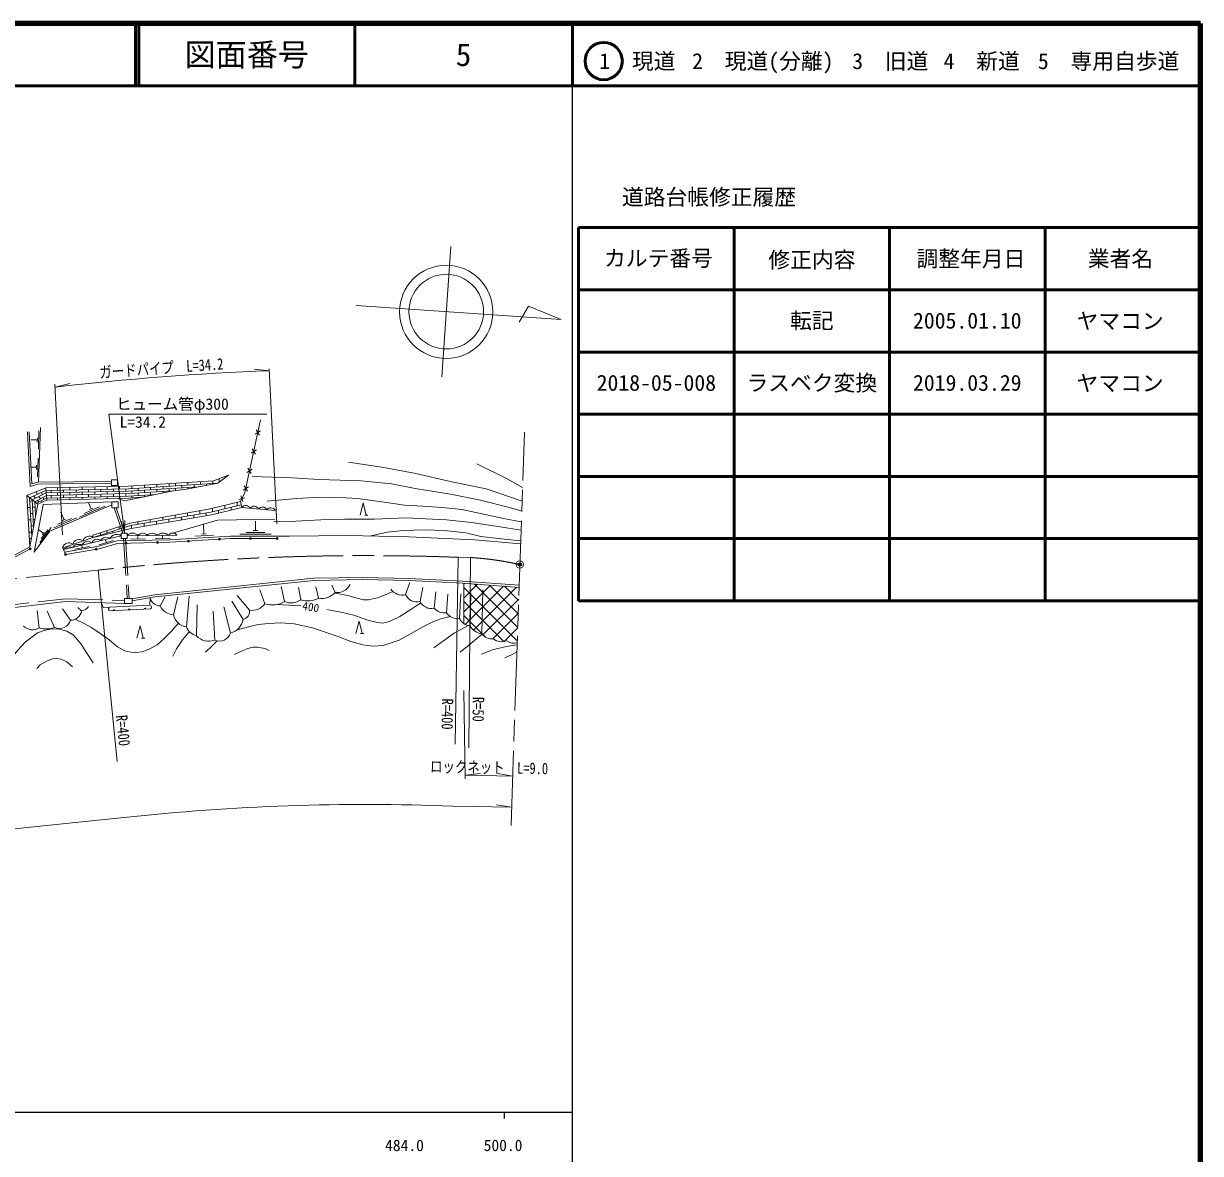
# Model space of a CAD drawing. Units: millimetres at full size, sheet at 1:1000; details may follow other scales. Extents: x 40000 to 680000, y 20000 to 380000.
# Drawn here: x 490732 to 680000, y 198357 to 380000 of the extents above; entities that cross this region are included whole.
import ezdxf
from ezdxf.enums import TextEntityAlignment as Align

# ---------------------------------------------------------------- set-up
doc = ezdxf.new("R2010")
doc.units = ezdxf.units.MM
doc.header["$LTSCALE"] = 1000
doc.header["$PDMODE"] = 32
doc.header["$PDSIZE"] = 500
doc.linetypes.add('CHAIN', pattern=[18.5, 12, -1.5, 3.5, -1.5])
doc.linetypes.add('DASHED', pattern=[7.5, 6, -1.5])
for name, color, linetype, lineweight in [('M-BGD', 7, 'Continuous', 13), ('M-BMK', 2, 'CHAIN', 13), ('M-BMK-SRVR', 3, 'Continuous', 13), ('M-STR-HTXT', 7, 'Continuous', 13), ('M-TTL', 2, 'Continuous', 140), ('M-TTL-BAND', 7, 'Continuous', 25), ('M-TTL-FRAM', 2, 'Continuous', 50), ('M-TTL-LINE', 7, 'Continuous', 50)]:
    doc.layers.add(name, color=color, linetype=linetype, lineweight=lineweight)
doc.layers.add('M-OTRS', color=6, linetype='Continuous')
doc.layers.add('M-TTL-TXT', color=7, linetype='Continuous')
doc.styles.add('ＭＳ ゴシック', font='')
doc.styles.get('ＭＳ ゴシック').set_extended_font_data('MS Gothic')

# ---------------------------------------------------------------- blocks, each defined once
blk = doc.blocks.new('open_arrow')
at = {"color": 0, "linetype": 'Continuous', "lineweight": -2}
blk.add_lwpolyline([(7.5, 1.25), (0, 0), (7.5, -1.25)], dxfattribs=at)

msp = doc.modelspace()

# ---------------------------------------------------------------- hatches: boundary and pattern name
at = {"layer": 'M-BGD'}
for points in [[(522395, 297109, -1), (522095, 297091, -1)], [(527392, 297204, -0.41421), (527242, 297054, -0.41421), (527092, 297204, -1)], [(531683, 297229, -1), (531388, 297178, -1)], [(491939, 295578, -1), (491643, 295527, -1)], [(502537, 295518, -1), (502242, 295466, -1)], [(507411, 296470, -0.41421), (507264, 296316, -0.41421), (507111, 296463, -1)], [(512409, 296585, -0.41421), (512263, 296432, -0.41421), (512109, 296578, -1)], [(517403, 296814, -1), (517104, 296797, -1)], [(497612, 294657, -1), (497316, 294606, -1)], [(507887, 285756), (507588, 285740, -0.41421), (507729, 285898, -0.41421)], [(510382, 285892), (510082, 285875, -0.41421), (510224, 286033, -0.41421)], [(505387, 285620), (505087, 285604, -0.41421), (505229, 285762, -0.41421)]]:
    msp.add_hatch(color=256, dxfattribs=at).paths.add_polyline_path(points)
h = msp.add_hatch(dxfattribs=at)
h.set_pattern_fill('USER', color=256, style=0, pattern_type=2)
h.set_pattern_definition([(45, (0, -0), (-1122.532, 1122.532), []), (135, (0, -0), (-1122.532, -1122.532), [])])
h.paths.add_polyline_path([(570425, 289356), (561542, 290018), (561546, 283532, 0.13044), (562551, 283169, 0.2415), (564425, 281916, 0.25555), (566303, 281079, 0.28002), (568454, 280792, 0.24818), (570122, 280432)])

# ---------------------------------------------------------------- linework, layer by layer
for p, q in [((493115, 311556), (493212, 314554)), ((493154, 306258), (493439, 315077)), ((528833, 314526), (527993, 313983)), ((528684, 313834), (528141, 314674)), ((492954, 313062), (491905, 313096)), ((492943, 312712), (492965, 313412)), ((528178, 311479), (527338, 310937)), ((528030, 310788), (527487, 311628)), ((492812, 308659), (491937, 308687)), ((492800, 308309), (492823, 309009)), ((492973, 307153), (493070, 310152)), ((527359, 307667), (526816, 308507)), ((522173, 306283), (522173, 306814)), ((527507, 308358), (526668, 307816)), ((493001, 304362), (492785, 304742)), ((494473, 303378), (494302, 305373)), ((495173, 304554), (495173, 304972)), ((496173, 304992), (496173, 305409)), ((497173, 304598), (497173, 305013)), ((498173, 305034), (498173, 305447)), ((499173, 304642), (499173, 305054)), ((500173, 305075), (500173, 305485)), ((501173, 304686), (501173, 305095)), ((502173, 305116), (502173, 305524)), ((503173, 304730), (503173, 305136)), ((504173, 305157), (504173, 305562)), ((504173, 304347), (504173, 304752)), ((505173, 304774), (505173, 305178)), ((506173, 305198), (506173, 305600)), ((506173, 304394), (506173, 304796)), ((507173, 304818), (507173, 305219)), ((508173, 305264), (508173, 305664)), ((508173, 304462), (508173, 304863)), ((509173, 304924), (509173, 305326)), ((510173, 305388), (510173, 305787)), ((510173, 304585), (510173, 304986)), ((511173, 305047), (511173, 305451)), ((512173, 305513), (512173, 305910)), ((512173, 304708), (512173, 305109)), ((513173, 305170), (513173, 305575)), ((513173, 304541), (513173, 304769)), ((514173, 305637), (514173, 306033)), ((514173, 304831), (514173, 305232)), ((515173, 305700), (515173, 306095)), ((515173, 304924), (515173, 305293)), ((516173, 305355), (516173, 305762)), ((517173, 305824), (517173, 306218)), ((517173, 305189), (517173, 305416)), ((518173, 305478), (518173, 305887)), ((519173, 305949), (519173, 306341)), ((520173, 305775), (520173, 306011)), ((521173, 306074), (521173, 306464)), ((526902, 305541), (526062, 304998)), ((526753, 304850), (526211, 305690)), ((493007, 302739), (491268, 304111)), ((492120, 303249), (491721, 303225)), ((492648, 303707), (492327, 304063)), ((493203, 303092), (492969, 303351)), ((493434, 303598), (493217, 303981)), ((493740, 303059), (493609, 303290)), ((493755, 304239), (493619, 304636)), ((494013, 303488), (493892, 303842)), ((495173, 303718), (495173, 304136)), ((496173, 304159), (496173, 304576)), ((496173, 303422), (496173, 303743)), ((497173, 303768), (497173, 304183)), ((498173, 304206), (498173, 304620)), ((498173, 303473), (498173, 303793)), ((499173, 303817), (499173, 304230)), ((500173, 304253), (500173, 304664)), ((500173, 303524), (500173, 303842)), ((501173, 303867), (501173, 304277)), ((501604, 301989), (501191, 302958)), ((502173, 304300), (502173, 304708)), ((502173, 303575), (502173, 303892)), ((503173, 303917), (503173, 304323)), ((504173, 303627), (504173, 303942)), ((505173, 303967), (505173, 304370)), ((506173, 303679), (506173, 303992)), ((507173, 304016), (507173, 304417)), ((508173, 303761), (508173, 304061)), ((509173, 304123), (509173, 304523)), ((510173, 303923), (510173, 304184)), ((511173, 304246), (511173, 304646)), ((525109, 302487), (525109, 303053)), ((526306, 303774), (525355, 303465)), ((525838, 302201), (525603, 303173)), ((525985, 303144), (525676, 304095)), ((491780, 302227), (491381, 302204)), ((492238, 301252), (491839, 301229)), ((492578, 302274), (492179, 302251)), ((497242, 300228), (496713, 301470)), ((499722, 300665), (503862, 302429)), ((500456, 301239), (502940, 302297)), ((501314, 301865), (501893, 302112)), ((515109, 300492), (515109, 300972)), ((517109, 300828), (517109, 301336)), ((518109, 300540), (518109, 300996)), ((519109, 301164), (519109, 301699)), ((520109, 300876), (520109, 301333)), ((521109, 301519), (521109, 302085)), ((522109, 301298), (522109, 301761)), ((523109, 302003), (523109, 302569)), ((524109, 301782), (524109, 302245)), ((525838, 302201), (531193, 301712)), ((545606, 300963), (546106, 300963)), ((491897, 300231), (491498, 300207)), ((492355, 299256), (491956, 299232)), ((492555, 300269), (492297, 300254)), ((495614, 298947), (499293, 300515)), ((496244, 299509), (498452, 300450)), ((496984, 300118), (497499, 300338)), ((506109, 298703), (506109, 299102)), ((508109, 298860), (508109, 299316)), ((509109, 299484), (509109, 299880)), ((510109, 299196), (510109, 299652)), ((511109, 299820), (511109, 300244)), ((512109, 299532), (512109, 299988)), ((513109, 300156), (513109, 300608)), ((514109, 299868), (514109, 300324)), ((516109, 300204), (516109, 300660)), ((519746, 297954), (519657, 299452)), ((528035, 298504), (528035, 300004)), ((492015, 298234), (491616, 298211)), ((491998, 297231), (491674, 297212)), ((493930, 298041), (493125, 298653)), ((493357, 296592), (495173, 298980)), ((493553, 297197), (494642, 298630)), ((493803, 297873), (494058, 298208)), ((497025, 295736), (501937, 297371)), ((506444, 297657), (497149, 295425)), ((501868, 297778), (501937, 297371)), ((503109, 297745), (503109, 298165)), ((504109, 298064), (504109, 298478)), ((505109, 298139), (505109, 298384)), ((507376, 297657), (515393, 297734)), ((509133, 297120), (509123, 297540)), ((511887, 297183), (514287, 297239)), ((513087, 297211), (513077, 297631)), ((518266, 297566), (521261, 297743)), ((519396, 297934), (520095, 297975)), ((525535, 297904), (530535, 297904)), ((526535, 298204), (529535, 298204)), ((527685, 298504), (528385, 298504)), ((497464, 294631), (497025, 295736)), ((498999, 295519), (501363, 295932)), ((500181, 295725), (500108, 296139)), ((502900, 296218), (505206, 296884)), ((504053, 296551), (503936, 296955)), ((507933, 297092), (510333, 297147)), ((540295, 289711), (540831, 288535)), ((552180, 288193), (552873, 290129)), ((561542, 290018), (561546, 283532)), ((512680, 286376), (513495, 287822)), ((515558, 287839), (514830, 284939)), ((517354, 287958), (516923, 282994)), ((525070, 288062), (527070, 285697)), ((528720, 288991), (529556, 286718)), ((532187, 289514), (532696, 287084)), ((534960, 289331), (535300, 287372)), ((537757, 289423), (538188, 287633)), ((554496, 287081), (554949, 289336)), ((556779, 286000), (557019, 288629)), ((558770, 285266), (558984, 288281)), ((560853, 284345), (561067, 288348)), ((562551, 283169), (562650, 288489)), ((564425, 281916), (564617, 288980)), ((498306, 284068), (497007, 285898)), ((500077, 285586), (499448, 286104)), ((504562, 285575), (511128, 285932)), ((510382, 285892), (510082, 285875)), ((518648, 286573), (518544, 281596)), ((522937, 286219), (524022, 282012)), ((524247, 287147), (526037, 284221)), ((535324, 286409), (531466, 286607)), ((493262, 282835), (492923, 285654)), ((495708, 282923), (494539, 285544)), ((505387, 285620), (505087, 285604)), ((507887, 285756), (507588, 285740)), ((521225, 285526), (521486, 280862)), ((509721, 281193), (510221, 281193)), ((544944, 281939), (545444, 281939))]:
    msp.add_line(p, q, dxfattribs=at)
at = {"layer": 'M-BGD', "linetype": 'DASHED'}
for p, q in [((505316, 302130), (506696, 298077)), ((505633, 302130), (507013, 298077)), ((506824, 297237), (507395, 287571)), ((507124, 297237), (507695, 287571))]:
    msp.add_line(p, q, dxfattribs=at)
at = {"layer": 'M-BGD'}
for points in [[(525603, 303173), (526344, 304626), (528851, 316293)], [(504898, 306102), (493029, 305957), (491787, 305589), (491364, 314343)], [(504898, 306402), (492984, 306256), (492068, 305985), (491663, 314357)], [(543000, 309465), (548338, 308709), (553535, 307718), (559629, 306349), (565156, 305216), (570896, 303233)], [(563644, 309229), (568509, 306821), (570970, 305410)], [(491752, 295891), (491268, 304111), (494302, 305373), (507572, 305627), (521300, 306472), (523711, 307418)], [(523711, 307418), (521955, 306122), (516913, 305139), (514816, 304880), (506959, 303261), (505909, 303671), (494473, 303378), (493007, 302739), (491752, 295891)], [(527510, 307189), (533909, 306949), (538239, 306708), (545022, 306468), (549930, 305987), (553730, 305266), (559407, 304353), (564218, 303391), (568885, 302189), (570841, 301621)], [(492055, 297546), (491688, 303780), (494338, 304955), (507588, 305227), (521955, 306122)], [(492359, 299200), (492109, 303448), (494374, 304536), (507604, 304828), (518870, 305521)], [(492662, 300855), (492529, 303117), (494410, 304118), (507620, 304428), (514750, 304866)], [(504922, 303110), (493893, 302660), (492432, 295030), (494984, 298386), (504922, 302620)], [(492806, 302898), (494445, 303700), (507636, 304028), (511977, 304295)], [(501868, 297778), (507893, 299659), (520749, 301998), (525603, 303173)], [(505909, 303671), (507719, 303725), (510158, 303920)], [(529925, 303203), (534685, 303630), (537462, 303813), (540727, 303843), (544480, 303660), (548721, 303081), (552017, 302562), (554946, 302410), (558067, 302224), (561210, 301889), (564963, 301065), (567923, 300456), (570782, 299873)], [(544856, 300963), (545356, 302963), (545856, 300963)], [(501937, 297371), (507937, 299287), (520859, 301459), (525732, 302638)], [(501937, 297371), (508028, 298846), (520949, 301017), (525838, 302201)], [(438123, 300737), (436248, 292529), (434927, 288976), (446056, 290603), (483997, 293511), (488803, 294270), (491752, 295891)], [(514708, 298090), (521905, 300188), (531144, 300325)], [(530936, 299906), (534506, 300028), (538533, 300211), (542409, 300303), (547199, 300333), (552295, 300516), (555351, 300393), (558768, 300210), (562766, 299783), (567373, 299082), (570737, 298536)], [(570662, 296344), (563331, 297019), (552691, 297480), (542907, 297690), (533477, 297603), (524009, 297605), (514218, 297027), (505782, 296832), (502790, 295968), (497313, 295011)], [(531536, 297203), (524021, 297205), (514234, 296628), (505843, 296433), (502880, 295578), (497464, 294631)], [(546347, 297616), (549187, 298228), (551842, 298503), (555168, 298625), (558433, 298503), (561850, 298137), (564291, 297557), (567098, 297222), (569600, 296948), (570682, 296911)], [(491791, 295552), (488859, 293941), (484085, 293161)], [(508193, 287526), (511839, 288165), (537401, 290835), (545248, 290958), (552693, 290812), (561373, 290381), (570437, 289706)], [(508193, 287171), (511887, 287818), (537422, 290485), (545247, 290608), (552680, 290462), (561351, 290032), (570425, 289356)], [(540886, 288415), (543098, 287991), (544362, 287649), (545427, 287378), (546186, 287360), (547630, 287667), (549129, 288280), (550121, 288699)], [(286779, 283577), (294240, 280238), (300890, 277743), (306980, 275889), (324604, 272034), (342091, 268843), (346555, 268223), (349162, 268072), (353447, 268108), (357844, 268363), (363415, 268927), (369843, 269905), (374271, 271101), (382234, 272668), (386627, 273463), (400314, 275814), (403423, 274936), (408980, 277160), (444685, 280939), (478251, 284865), (497513, 287085), (506993, 286771)], [(511078, 287676), (511038, 286509), (503538, 286150), (503255, 286895)], [(539487, 285788), (542015, 285300), (543839, 284885), (546077, 284091), (547432, 283749), (548479, 283622), (549580, 283875), (551223, 284669), (553155, 285932), (554605, 286898)], [(499059, 284239), (500612, 283511), (501533, 282970), (502382, 282411), (503212, 281815), (504512, 280913), (505866, 279795), (507022, 279181), (507961, 278929), (508773, 278892), (509802, 278983), (510958, 279434), (512222, 280137), (513341, 281148), (514515, 282321), (515093, 283006), (515628, 283610)], [(525073, 282556), (527128, 283060), (528482, 283367), (530197, 283530), (532093, 283638), (534230, 283494), (537227, 282862), (541181, 281491), (543371, 280679), (545321, 280119), (546892, 279903), (548592, 280030), (551137, 280878), (553448, 282141), (554843, 282972), (556685, 283856), (557841, 284325), (559322, 284697)], [(544194, 281939), (544694, 283939), (545194, 281939)], [(487613, 275096), (488079, 276726), (488868, 278087), (489818, 279287), (490983, 280559), (492954, 282028), (494030, 282404), (495267, 282673), (496503, 282637), (497686, 282314), (498762, 281652), (499999, 280255), (500895, 278768), (501916, 277210)], [(508971, 281193), (509471, 283193), (509971, 281193)], [(514735, 278279), (515313, 279469), (516288, 280931), (517101, 281869), (517433, 282201)], [(556718, 279664), (558477, 280923), (560060, 282036), (561144, 282651), (562232, 283222)], [(519973, 278937), (521009, 279918), (521878, 280748)], [(560968, 278961), (562317, 280074), (563577, 281099), (564480, 281847)], [(524684, 278585), (525651, 279041), (526820, 279552), (527641, 279771), (528262, 279771), (529594, 279516), (530251, 279206)], [(564398, 278638), (566127, 279312), (568326, 279839), (570110, 280097)], [(568150, 278023), (569322, 278580), (570072, 278971)], [(492847, 276296), (493385, 276887), (494532, 277550), (495410, 277854), (495984, 277908), (496790, 277801), (497704, 277389), (498618, 276601)]]:
    msp.add_lwpolyline(points, dxfattribs=at)
for points in [[(504898, 305759), (505825, 305759), (505825, 306673), (504898, 306673)], [(504922, 303110), (505970, 303110), (505970, 302130), (504922, 302130)], [(506444, 298077), (507376, 298077), (507376, 297237), (506444, 297237)], [(506993, 286771), (508193, 286771), (508193, 287571), (506993, 287571)]]:
    msp.add_lwpolyline(points, close=True, dxfattribs=at)
at = {"layer": 'M-BGD', "linetype": 'DASHED'}
msp.add_lwpolyline([(323878, 272551), (324673, 272377), (342147, 269188), (346589, 268572), (349171, 268422), (353436, 268458), (357816, 268712), (363371, 269274), (369771, 270248), (374192, 271442), (382169, 273012), (386566, 273807), (400333, 276173), (403403, 275305), (408895, 277503), (419616, 278638), (435166, 280384), (444635, 281386), (478199, 285312), (497495, 287536), (506993, 287221)], dxfattribs=at)
at = {"layer": 'M-BGD'}
for centre in [(522245, 297100), (527242, 297204), (531536, 297203), (491791, 295552), (502390, 295492), (507261, 296466), (512259, 296582), (517254, 296806), (497464, 294631)]:
    msp.add_circle(centre, 150, dxfattribs=at)
for centre, radius, start, end in [((526471, 301742), 782, 25.53739, 144.03039), ((527810, 301619), 782, 25.53739, 144.03039), ((529148, 301497), 782, 25.53739, 144.03039), ((530487, 301375), 782, 25.53739, 144.03039), ((501283, 296605), 1008, 49.48013, 167.3235), ((504025, 296517), 910, 50.19135, 156.81921), ((505725, 296608), 1272, 55.59002, 151.42054), ((508278, 296920), 1165, 40.37486, 140.72268), ((509902, 297173), 892, 35.29461, 145.80293), ((511431, 297029), 1037, 40.57971, 140.51782), ((513125, 296809), 1273, 45.7199, 135.37763), ((514708, 297252), 838, 35.12039, 145.97715), ((498008, 295515), 1008, 49.48013, 167.3235), ((498140, 294513), 1346, 69.60645, 137.40411), ((499578, 295094), 1185, 62.14537, 144.86519), ((499645, 296060), 1008, 49.48013, 167.3235), ((501051, 295772), 991, 48.91664, 158.09392), ((502579, 296142), 954, 50.23631, 156.77422), ((541117, 290923), 2405, 263.17156, 332.65171), ((538724, 290386), 2805, 258.98922, 318.69838), ((551609, 290315), 2197, 213.65413, 285.05226), ((553977, 288968), 1957, 203.33132, 285.36087), ((499816, 287241), 1675, 278.97366, 325.61251), ((504673, 285843), 290, 128.56555, 247.59517), ((507738, 285748), 150, 3.11281, 183.11281), ((510232, 285884), 150, 3.11281, 183.11281), ((512702, 288041), 1664, 192.64783, 269.25036), ((511010, 286198), 290, 293.87493, 52.90455), ((515101, 287671), 2746, 208.14323, 264.33884), ((527482, 288232), 2568, 260.76466, 323.85822), ((530725, 290345), 3811, 252.14414, 301.15441), ((533751, 289461), 2600, 246.07756, 306.55104), ((536447, 290780), 3597, 251.38968, 298.94709), ((556360, 288067), 2109, 207.87068, 281.46006), ((558465, 287506), 2261, 221.75918, 277.75748), ((496515, 284612), 1872, 244.45977, 343.10451), ((498293, 285875), 1807, 270.39661, 350.7873), ((505237, 285612), 150, 3.11281, 183.11281), ((517342, 285543), 2583, 193.51195, 260.66103), ((523298, 284696), 2780, 285.08107, 350.16171), ((525808, 285481), 1280, 280.30961, 9.74676), ((560524, 286417), 2098, 213.27708, 279.0247), ((562732, 285244), 2082, 205.56974, 265.02428), ((492195, 284601), 2064, 224.87335, 301.12977), ((494354, 286485), 3810, 253.34999, 290.81346), ((519009, 283775), 2228, 200.51558, 257.93179), ((522214, 282628), 1910, 247.58524, 341.19116), ((564709, 284370), 2470, 209.09101, 263.39915), ((520550, 283377), 2683, 221.58867, 290.41015), ((566130, 283214), 2142, 217.28966, 274.6294), ((567615, 282706), 2090, 231.11934, 293.69162), ((569629, 282188), 1824, 229.92742, 285.67942)]:
    msp.add_arc(centre, radius, start, end, dxfattribs=at)
at = {"layer": 'M-BMK'}
for p, q in [((569125, 251083), (571272, 314296)), ((560612, 294192), (562604, 294156)), ((435931, 285208), (502739, 292134))]:
    msp.add_line(p, q, dxfattribs=at)
for centre, radius, start, end in [((545854, -105535), 400000, 87.88564, 96.18779), ((559614, 244245), 50000, 77.36595, 86.57183)]:
    msp.add_arc(centre, radius, start, end, dxfattribs=at)
at = {"layer": 'M-BMK-SRVR'}
for p, q in [((559427, 344162), (557998, 323210)), ((544246, 334673), (577199, 332425)), ((571963, 334593), (570437, 332009)), ((577199, 332425), (571963, 334593))]:
    msp.add_line(p, q, dxfattribs=at)
for centre, radius in [((558710, 333644), 7500), ((558713, 333686), 6000), ((570550, 293035), 600)]:
    msp.add_circle(centre, radius, dxfattribs=at)
at = {"layer": 'M-OTRS'}
msp.add_point((570550, 293035), dxfattribs=at)
at = {"layer": 'M-STR-HTXT'}
for p, q in [((530261, 324182), (527818, 324429)), ((531471, 299578), (530245, 324500)), ((496983, 297820), (495771, 322031)), ((495796, 321541), (498172, 322158)), ((560612, 294192), (560170, 264145)), ((562604, 294156), (562368, 263565)), ((502739, 292134), (505768, 261341)), ((561553, 272776), (561769, 258581)), ((561760, 259166), (564197, 259463)), ((569395, 259026), (566970, 259412)), ((561760, 259166), (569395, 259026)), ((559781, 254202), (569225, 254025)), ((569225, 254025), (566801, 254412)), ((440056, 245421), (506864, 252348))]:
    msp.add_line(p, q, dxfattribs=at)
msp.add_lwpolyline([(506944, 298281), (504435, 317209), (529848, 317209)], dxfattribs=at)
for centre, radius, start, end in [((545854, -105535), 430000, 92.07822, 96.68526), ((545942, -106845), 361312, 87.805, 96.20898)]:
    msp.add_arc(centre, radius, start, end, dxfattribs=at)
at = {"layer": 'M-TTL'}
for p, q in [((680000, 380000), (40000, 380000)), ((680000, 20000), (680000, 380000))]:
    msp.add_line(p, q, dxfattribs=at)
at = {"layer": 'M-TTL-BAND'}
for p, q in [((579000, 20000), (579000, 370000)), ((40000, 205000), (579000, 205000)), ((568000, 205000), (568000, 204000))]:
    msp.add_line(p, q, dxfattribs=at)
at = {"layer": 'M-TTL-FRAM'}
for p, q in [((580000, 347197), (580000, 287197)), ((580000, 347197), (680000, 347197)), ((580000, 287197), (680000, 287197))]:
    msp.add_line(p, q, dxfattribs=at)
at = {"layer": 'M-TTL-LINE'}
for p, q in [((508747, 380000), (508747, 370000)), ((509247, 380000), (509247, 370000)), ((543997, 380000), (543997, 370000)), ((579000, 380000), (579000, 370000)), ((40000, 370000), (680000, 370000)), ((605000, 347197), (605000, 287197)), ((630000, 347197), (630000, 287197)), ((655000, 347197), (655000, 287197)), ((580000, 337197), (680000, 337197)), ((580000, 327197), (680000, 327197)), ((580000, 317197), (680000, 317197)), ((580000, 307197), (680000, 307197)), ((580000, 297197), (680000, 297197))]:
    msp.add_line(p, q, dxfattribs=at)
msp.add_circle((584031, 373958), 3000, dxfattribs=at)

# ---------------------------------------------------------------- block references
at = {"layer": 'M-STR-HTXT', "xscale": 240, "yscale": 240, "rotation": 97.5}
msp.add_blockref('open_arrow', (506944, 298281), dxfattribs=at)

# ---------------------------------------------------------------- texts
at = {"layer": 'M-BGD', "style": 'ＭＳ ゴシック'}
msp.add_text('400', height=1320, rotation=350.124, dxfattribs=at).set_placement((535605, 286442), align=Align.MIDDLE_LEFT)
at = {"layer": 'M-STR-HTXT', "style": 'ＭＳ ゴシック', "width": 0.8}
for s, rotation, p in [('ガードパイプ\u3000L=34.2', 4.07, (513005, 323157)), ('ロックネット\u3000L=9.0', 358.953, (565571, 258944))]:
    msp.add_text(s, height=1833, rotation=rotation, dxfattribs=at).set_placement(p, align=Align.BOTTOM_CENTER)
at = {"layer": 'M-STR-HTXT', "style": 'ＭＳ ゴシック'}
msp.add_text('ヒューム管φ300', height=1833, dxfattribs=at).set_placement((505600, 317363), align=Align.BOTTOM_LEFT)
msp.add_text('L=34.2', height=1833, dxfattribs=at).set_placement((506170, 316858), align=Align.TOP_LEFT)
at = {"layer": 'M-STR-HTXT', "style": 'ＭＳ ゴシック', "width": 0.8}
msp.add_text('R=400', height=1833, rotation=269.158, dxfattribs=at).set_placement((559862, 271472), align=Align.TOP_LEFT)
for s, rotation, p in [('R=50', 269.558, (562431, 271759)), ('R=400', 275.617, (505045, 268694))]:
    msp.add_text(s, height=1833, rotation=rotation, dxfattribs=at).set_placement(p, align=Align.BOTTOM_LEFT)
at = {"layer": 'M-TTL-BAND', "style": 'ＭＳ ゴシック'}
for s, p in [('484.0', (552000, 198195)), ('500.0', (567844, 198195))]:
    msp.add_text(s, height=1833, dxfattribs=at).set_placement(p, align=Align.BOTTOM_CENTER)
at = {"layer": 'M-TTL-TXT', "style": 'ＭＳ ゴシック'}
for s, height, p in [('図面番号', 3666, (526622, 375000)), ('5', 3666, (561497, 375000)), ('1\u3000現道', 2566, (589448, 373958)), ('2\u3000現道(分離)', 2566, (609619, 373958)), ('3\u3000旧道', 2566, (630121, 373958)), ('4\u3000新道', 2566, (644824, 373958)), ('5\u3000専用自歩道', 2566, (665228, 373958)), ('道路台帳修正履歴', 2566, (600968, 352113)), ('カルテ番号', 2566, (592839, 342277)), ('修正内容', 2566, (617509, 342023)), ('調整年月日', 2566, (643089, 342197)), ('業者名', 2566, (667134, 342197)), ('転記', 2566, (617500, 332245)), ('2005.01.10', 2566, (642500, 332245)), ('ヤマコン', 2566, (667077, 332189)), ('ラスベク変換', 2566, (617500, 322245)), ('ヤマコン', 2566, (667077, 322189)), ('2018-05-008', 2566, (592500, 322245)), ('2019.03.29', 2566, (642500, 322245))]:
    msp.add_text(s, height=height, dxfattribs=at).set_placement(p, align=Align.MIDDLE_CENTER)

doc.saveas('drawing.dxf')
